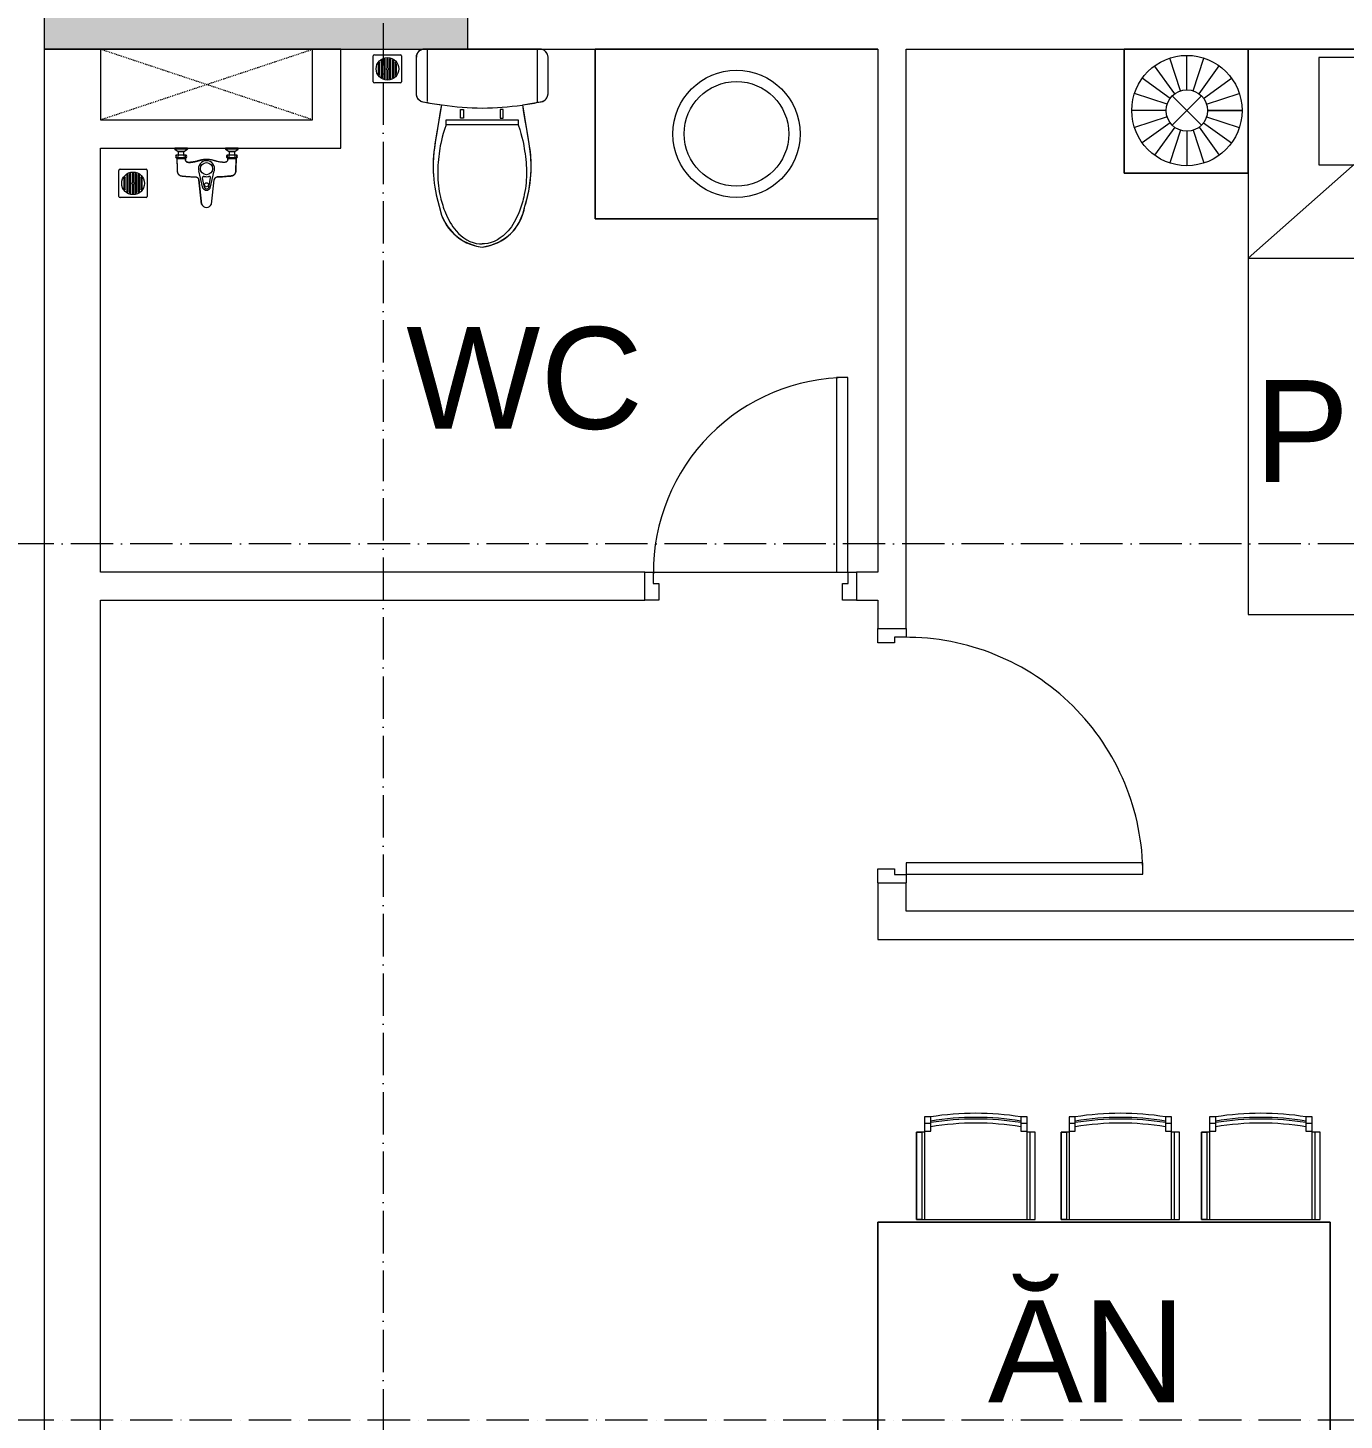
# Model space of a CAD drawing. Header units: millimetres. Extents: x -20144 to 122974, y -38328 to 48263.
# Drawn here: x 108014 to 112672, y 21850 to 26775 of the extents above; entities that cross this region are included whole.
import ezdxf

# ---------------------------------------------------------------- set-up
doc = ezdxf.new("R2010")
doc.units = ezdxf.units.MM
doc.linetypes.add('Dash', pattern=[6.35, 3.175, -3.175])
doc.linetypes.add('Grid Line', pattern=[4.2, 3, -0.6, 0, -0.6])
for name, color, linetype, lineweight in [('A-DETL-GENF', 31, 'Continuous', 5), ('A-DETL-GENF-HDLN', 161, 'Dash', 5), ('CHU', 181, 'Continuous', 5), ('CUA', 31, 'Continuous', 9), ('NET-CAT', 3, 'Continuous', 15), ('NET-THAY', 2, 'Continuous', 9), ('THIET BI', 44, 'Continuous', 5), ('THIET-BI', 44, 'Continuous', 5), ('TRUC', 225, 'Continuous', 5), ('X-COT T20$0$LC.HA', 8, 'Continuous', 9)]:
    doc.layers.add(name, color=color, linetype=linetype, lineweight=lineweight)
doc.styles.add('Arial_4', font='arial_0.ttf', dxfattribs={"height": 360})

# ---------------------------------------------------------------- blocks, each defined once
blk = doc.blocks.new('CUA PHONG NGU - Type 1-1365695-MẶT BẰNG TẦNG 23')
at = {"layer": 'CUA', "lineweight": 5}
for p, q in [((-348.5, 47.7), (-298.5, 47.7)), ((-298.5, 47.7), (-298.5, -11.3)), ((501.5, 47.7), (551.5, 47.7)), ((501.5, -11.3), (501.5, 47.7)), ((-318.5, -11.3), (-318.5, -52.3)), ((-298.5, -11.3), (-318.5, -11.3)), ((521.5, -11.3), (501.5, -11.3)), ((521.5, -52.3), (521.5, -11.3)), ((-318.5, -52.3), (-348.5, -52.3)), ((551.5, -52.3), (521.5, -52.3))]:
    blk.add_line(p, q, dxfattribs=at)
at = {"layer": 'CUA'}
for p, q in [((-277.5, -52.3), (-317.5, -52.3)), ((-317.5, -52.3), (-317.5, -890.3)), ((-277.5, -890.3), (-277.5, -52.3)), ((-317.5, -890.3), (-277.5, -890.3))]:
    blk.add_line(p, q, dxfattribs=at)
at = {"layer": 'CUA', "lineweight": 5}
blk.add_arc((-317.5, -52.3), 838, 270, 0.5, dxfattribs=at)
blk = doc.blocks.new('CUA WC - Type 1-1365100-MẶT BẰNG TẦNG 23')
at = {"layer": 'CUA', "lineweight": 5}
for p, q in [((-273.5, 47.7), (-223.5, 47.7)), ((-223.5, 47.7), (-223.5, -11.3)), ((426.5, 47.7), (476.5, 47.7)), ((426.5, -11.3), (426.5, 47.7)), ((-243.5, -11.3), (-243.5, -52.3)), ((-223.5, -11.3), (-243.5, -11.3)), ((446.5, -11.3), (426.5, -11.3)), ((446.5, -52.3), (446.5, -11.3)), ((-243.5, -52.3), (-273.5, -52.3)), ((476.5, -52.3), (446.5, -52.3))]:
    blk.add_line(p, q, dxfattribs=at)
at = {"layer": 'CUA'}
for p, q in [((-202.5, -52.3), (-242.5, -52.3)), ((-242.5, -52.3), (-242.5, -740.3)), ((-202.5, -740.3), (-202.5, -52.3)), ((-242.5, -740.3), (-202.5, -740.3))]:
    blk.add_line(p, q, dxfattribs=at)
at = {"layer": 'CUA', "lineweight": 5}
blk.add_arc((-242.5, -52.3), 688, 270, 0.5, dxfattribs=at)
blk = doc.blocks.new('X-XI2 - X-XI-1404904-MẶT BẰNG TẦNG 23')
at = {"layer": 'THIET-BI'}
for p, q in [((204.3, 0), (-204.3, 0)), ((204.3, 0), (-204.3, 0)), ((204.3, 0), (0, 0)), ((194.6, 0), (194.6, -186.1)), ((215, -2.1), (204.3, 0)), ((-230.6, -16.8), (-233.2, -33.2)), ((-233.2, -29), (-233.2, -157.9)), ((-233.2, -29), (-233.2, -157.9)), ((-233.2, -33.2), (-233.2, -45)), ((-233.2, -45), (-233.2, -157.9)), ((-227.9, -12.2), (-230.6, -16.8)), ((-222, -6.1), (-227.9, -12.2)), ((-212.4, -1.2), (-222, -6.1)), ((-204.3, 0), (-212.4, -1.2)), ((0, 0), (-204.3, 0)), ((-194.6, 0), (-194.6, -185.7)), ((219.3, -4.2), (215, -2.1)), ((224.8, -8.5), (219.3, -4.2)), ((227.7, -12), (224.8, -8.5)), ((231.6, -19.3), (227.7, -12)), ((233.2, -29), (231.6, -19.3)), ((233.2, -157.9), (233.2, -29)), ((233.2, -157.9), (233.2, -29)), ((233.2, -157.9), (233.2, -29)), ((-233.2, -157.9), (-232.9, -162.1)), ((-232.9, -162.1), (-231, -169.1)), ((-231, -169.1), (-228, -174.5)), ((-228, -174.5), (-224.2, -178.9)), ((-224.2, -178.9), (-216.9, -183.9)), ((-216.9, -183.9), (-209.4, -186.4)), ((-209.4, -186.4), (-202.4, -187.7)), ((-202.4, -187.7), (-192, -189.7)), ((-192, -189.7), (-184.2, -191.1)), ((-184.2, -191.1), (-168, -193.8)), ((-168, -193.8), (-149.9, -196.6)), ((-149.9, -196.6), (-143.8, -197.5)), ((143.8, -197.5), (212.9, -185.5)), ((212.9, -185.5), (220.8, -181.7)), ((220.8, -181.7), (226.5, -176.5)), ((226.5, -176.5), (231.9, -166.7)), ((231.9, -166.7), (233.2, -157.9)), ((-143.8, -197.5), (-166.7, -335.2)), ((-143.8, -197.5), (-166.7, -335.2)), ((-147.8, -221.1), (-155.3, -266.3)), ((-143.8, -197.5), (-147.8, -221.1)), ((-76.6, -213.5), (-66.1, -213.5)), ((-76.6, -245), (-76.6, -213.5)), ((-66.1, -245), (-76.6, -245)), ((-66.1, -213.5), (-66.1, -245)), ((64, -213.5), (64, -245)), ((74.4, -213.5), (64, -213.5)), ((64, -245), (74.4, -245)), ((74.4, -245), (74.4, -213.5)), ((166.7, -335.2), (143.8, -197.5)), ((166.7, -335.2), (143.8, -197.5)), ((146.9, -216.1), (143.8, -197.5)), ((151.8, -245.3), (146.9, -216.1)), ((157.2, -277.8), (151.8, -245.3)), ((-157.7, -280.9), (-161.5, -303.8)), ((-155.3, -266.3), (-157.7, -280.9)), ((-127.7, -249.9), (127.7, -249.9)), ((-127.7, -267.8), (-127.7, -249.9)), ((-8.6, -267.8), (-127.7, -267.8)), ((127.7, -267.8), (-8.6, -267.8)), ((127.7, -249.9), (127.7, -267.8)), ((161.7, -304.9), (157.2, -277.8)), ((-164.6, -322), (-168.9, -349)), ((-161.5, -303.8), (-164.6, -322)), ((166.7, -335.2), (161.7, -304.9)), ((171.6, -371), (166.7, -335.2)), ((-172.5, -383), (-173.5, -402.2)), ((-171, -365.1), (-172.5, -383)), ((-168.9, -349), (-171, -365.1)), ((173.2, -395.8), (171.6, -371)), ((-173.5, -402.2), (-173.1, -436.1)), ((-173.1, -436.1), (-172.5, -446.5)), ((172.5, -446.5), (173.5, -426.5)), ((173.5, -426.5), (173.2, -395.8)), ((-172.5, -446.5), (-169.6, -474.8)), ((-169.6, -474.8), (-166.5, -495.3)), ((165.2, -502.3), (172.5, -446.5)), ((-166.5, -495.3), (-161.1, -520.9)), ((-161.1, -520.9), (-151.4, -555.9)), ((155.1, -543.7), (161.7, -518.5)), ((161.7, -518.5), (165.2, -502.3)), ((-151.4, -555.9), (-143.5, -587)), ((-143.5, -587), (-131.8, -612.8)), ((131.6, -613.2), (145.5, -581)), ((145.5, -581), (151.4, -555.9)), ((151.4, -555.9), (155.1, -543.7)), ((-131.8, -612.8), (-121.7, -628.9)), ((-121.7, -628.9), (-100.2, -653.8)), ((100.2, -653.8), (114.1, -638.9)), ((114.1, -638.9), (131.6, -613.2)), ((-100.2, -653.8), (-87.5, -664.8)), ((-87.5, -664.8), (-69.9, -676.9)), ((-69.9, -676.9), (-49.6, -687.2)), ((-49.6, -687.2), (-19.9, -696.9)), ((34.6, -692.9), (60.8, -681.9)), ((60.8, -681.9), (86, -665.9)), ((86, -665.9), (100.2, -653.8)), ((-19.9, -696.9), (0, -700.2)), ((0, -700.2), (34.6, -692.9))]:
    blk.add_line(p, q, dxfattribs=at)
for centre, radius, start, end in [((204.3, -29), 29, 360, 90), ((204.3, -29), 29, 0, 90), ((-204.3, -29), 29, 90, 180), ((-204.3, -29), 29, 90, 180), ((-204.3, -157.9), 29, 180, 259.8599), ((-204.3, -157.9), 29, 180, 259.8599), ((18.1, 960), 1168.8, 258.7762, 262.0348), ((18.1, 960), 1168.8, 258.7762, 262.0348), ((-18.1, 960), 1168.8, 277.9652, 281.2238), ((-18.1, 960), 1168.8, 277.9652, 281.2238), ((204.3, -157.9), 29, 280.1401, 360), ((204.3, -157.9), 29, 280.1401, 0), ((18.1, 960), 1168.8, 262.1447, 269.1633), ((-16, 957.7), 1166.4, 270.8375, 277.7683), ((287.1, -414.4), 460.7, 170.0941, 197.8856), ((287.1, -414.4), 460.7, 170.0941, 197.8856), ((-287.1, -414.4), 460.7, 342.1144, 9.9059), ((-287.1, -414.4), 460.7, 342.1144, 9.9059), ((18.2, -529.6), 171.6, 188.8267, 263.9098), ((18.2, -529.6), 171.6, 188.8267, 263.9098), ((-18.2, -529.6), 171.6, 276.0902, 351.1733), ((-18.2, -529.6), 171.6, 276.0902, 351.1733)]:
    blk.add_arc(centre, radius, start, end, dxfattribs=at)
for points in [[(-127.7, -267.8), (-143.4, -315.6), (-152.2, -364.8), (-160.3, -442.2), (-151, -516.8), (-129.6, -585.3), (-93.5, -652), (-37.5, -689.3), (-2.9, -689.4), (0, -689.4)], [(127.7, -267.8), (143.4, -315.6), (152.2, -364.8), (160.3, -442.2), (151, -516.8), (129.6, -585.3), (93.5, -652), (37.5, -689.3), (2.9, -689.4), (0, -689.4)]]:
    blk.add_open_spline(points, degree=3, knots=[12.724379, 12.724379, 12.724379, 12.724379, 75.096459, 151.912755, 228.70098, 282.501534, 351.034079, 439.49288, 447.51098, 447.51098, 447.51098, 447.51098], dxfattribs=at)
blk = doc.blocks.new('X-SEN1 - X-SEN-1404906-MẶT BẰNG TẦNG 23')
at = {"layer": 'THIET-BI'}
for p, q in [((-67.5, 0), (-112.5, 0)), ((-112.5, 0), (-112.5, -3.8)), ((-112.5, 0), (-67.5, 0)), ((-112.5, -3.8), (-112.5, 0)), ((-67.5, -3.8), (-67.5, 0)), ((-67.5, 0), (-67.5, -3.8)), ((112.5, 0), (67.5, 0)), ((67.5, 0), (67.5, -3.8)), ((67.5, 0), (67.5, -3.8)), ((112.5, 0), (67.5, 0)), ((112.5, -3.8), (112.5, 0)), ((112.5, -3.8), (112.5, 0)), ((-112.5, -3.8), (-99.9, -12.6)), ((-67.5, -3.8), (-112.5, -3.8)), ((-112.5, -3.8), (-99.9, -12.6)), ((-99.9, -25.3), (-107.2, -25.3)), ((-72.8, -25.3), (-107.2, -25.3)), ((-107.2, -34.3), (-105.1, -34.3)), ((-107.2, -34.3), (-72.8, -34.3)), ((-105.1, -34.3), (-105.1, -37.2)), ((-105.1, -34.3), (-105.1, -37.2)), ((-74.9, -34.3), (-105.1, -34.3)), ((-105.1, -37.2), (-74.9, -37.2)), ((-99.9, -12.6), (-99.9, -25.3)), ((-99.9, -12.6), (-80.1, -12.6)), ((-80.1, -12.6), (-99.9, -12.6)), ((-99.9, -12.6), (-99.9, -25.3)), ((-80.1, -12.6), (-67.5, -3.8)), ((-80.1, -12.6), (-67.5, -3.8)), ((-80.1, -25.3), (-80.1, -12.6)), ((-80.1, -25.3), (-80.1, -12.6)), ((-72.8, -25.3), (-80.1, -25.3)), ((-74.9, -37.2), (-74.9, -34.3)), ((-74.9, -34.3), (-72.8, -34.3)), ((-74.9, -37.2), (-74.9, -34.3)), ((67.5, -3.8), (80.1, -12.6)), ((112.5, -3.8), (67.5, -3.8)), ((67.5, -3.8), (80.1, -12.6)), ((80.1, -25.3), (72.8, -25.3)), ((107.2, -25.3), (72.8, -25.3)), ((72.8, -34.3), (74.9, -34.3)), ((72.8, -34.3), (107.2, -34.3)), ((74.9, -34.3), (74.9, -37.2)), ((74.9, -34.3), (74.9, -37.2)), ((105.1, -34.3), (74.9, -34.3)), ((74.9, -37.2), (105.1, -37.2)), ((80.1, -12.6), (80.1, -25.3)), ((99.9, -12.6), (80.1, -12.6)), ((80.1, -12.6), (99.9, -12.6)), ((99.9, -12.6), (80.1, -12.6)), ((80.1, -12.6), (80.1, -25.3)), ((99.9, -12.6), (112.5, -3.8)), ((99.9, -12.6), (112.5, -3.8)), ((99.9, -25.3), (99.9, -12.6)), ((99.9, -25.3), (99.9, -12.6)), ((107.2, -25.3), (99.9, -25.3)), ((105.1, -37.2), (105.1, -34.3)), ((105.1, -34.3), (107.2, -34.3)), ((105.1, -37.2), (105.1, -34.3)), ((-12.9, -141.7), (-27.6, -80.8)), ((12.9, -141.7), (27.6, -80.8)), ((-27.3, -113.1), (-17.5, -199.2)), ((-17.5, -199.2), (-27.3, -113.1)), ((-7.7, -139.6), (-13.8, -105.5)), ((7.7, -139.6), (13.8, -105.5)), ((17.5, -199.2), (27.3, -113.1)), ((17.5, -199.2), (27.3, -113.1))]:
    blk.add_line(p, q, dxfattribs=at)
for centre, radius in [((0, -73.2), 21.5), ((0, -130.1), 7.2)]:
    blk.add_circle(centre, radius, dxfattribs=at)
for centre, radius, start, end in [((-102.9, -29.8), 6.9, 148.0246, 211.9754), ((-102.9, -29.8), 6.9, 148.0246, 211.9754), ((-107.2, -27.1), 1.8, 90, 148.0246), ((-107.2, -27.1), 1.8, 90, 148.0246), ((-107.2, -32.5), 1.8, 211.9754, 270), ((-107.2, -32.5), 1.8, 211.9754, 270), ((-112.5, -29.8), 6.9, 319.2845, 40.7155), ((-94.4, -29.8), 6.9, 139.2845, 220.7155), ((-85.4, -29.8), 6.9, 319.2845, 40.7155), ((-67.5, -29.8), 6.9, 139.2845, 220.7155), ((-72.8, -27.1), 1.8, 31.9754, 90), ((-72.8, -27.1), 1.8, 31.9754, 90), ((-72.8, -32.5), 1.8, 270, 328.0246), ((-72.8, -32.5), 1.8, 270, 328.0246), ((-77.1, -29.8), 6.9, 328.0246, 31.9754), ((-77.1, -29.8), 6.9, 328.0246, 31.9754), ((-0.4, -73.2), 28.3, 89.2517, 195.6693), ((0.4, -73.2), 28.3, 344.3307, 90.7483), ((77.1, -29.8), 6.9, 148.0246, 211.9754), ((77.1, -29.8), 6.9, 148.0246, 211.9754), ((72.8, -27.1), 1.8, 90, 148.0246), ((72.8, -27.1), 1.8, 90, 148.0246), ((72.8, -32.5), 1.8, 211.9754, 270), ((72.8, -32.5), 1.8, 211.9754, 270), ((67.5, -29.8), 6.9, 319.2845, 40.7155), ((85.6, -29.8), 6.9, 139.2845, 220.7155), ((94.6, -29.8), 6.9, 319.2845, 40.7155), ((112.5, -29.8), 6.9, 139.2845, 220.7155), ((107.2, -27.1), 1.8, 31.9754, 90), ((107.2, -27.1), 1.8, 31.9754, 90), ((107.2, -32.5), 1.8, 270, 328.0246), ((107.2, -32.5), 1.8, 270, 328.0246), ((102.9, -29.8), 6.9, 328.0246, 31.9754), ((102.9, -29.8), 6.9, 328.0246, 31.9754), ((-9.4, -104.7), 4.5, 74.0703, 190.1556), ((0, -134.7), 14.7, 208.4144, 331.5856), ((-0.4, -73.2), 28.3, 254.0703, 270.7483), ((0, -136.6), 8.24, 201.1294, 338.8706), ((0.4, -73.2), 28.3, 269.2517, 285.9297), ((9.4, -104.7), 4.5, 349.8444, 105.9297), ((0, -191), 19.3, 205.0481, 334.9519), ((0, -191), 19.3, 205.0481, 334.9519)]:
    blk.add_arc(centre, radius, start, end, dxfattribs=at)
for points, knots in [([(-105.1, -37.2), (-105.1, -39.1), (-104.9, -42.9), (-104.7, -48.5), (-104.5, -54.2), (-104.2, -61.7), (-103.9, -68.4), (-103.8, -73.6), (-103.7, -75.5), (-103.7, -76.7), (-103.6, -77.6), (-103.6, -78.6), (-103.6, -79.8), (-103.6, -81), (-103.5, -81.8), (-103.5, -82.3), (-103.5, -82.6), (-103.4, -83), (-103.4, -83.5), (-103.3, -84.3), (-103.2, -85.5), (-103.1, -86.6), (-102.8, -87.6), (-102.6, -88.2), (-102.3, -88.9), (-101.9, -89.7), (-101.3, -90.8), (-100.6, -91.7), (-100, -92.5), (-99, -93.6), (-97.8, -94.7), (-96.2, -95.8), (-95, -96.6), (-93.7, -97.2), (-92.4, -97.7), (-91.2, -98.1), (-90.3, -98.4), (-89.6, -98.5), (-88.9, -98.7), (-88, -98.8), (-86.8, -99), (-85.6, -99.1), (-84.7, -99.1), (-84, -99.2), (-83.3, -99.3), (-82.3, -99.4), (-81.2, -99.5), (-79.7, -99.6), (-77.9, -99.8), (-75.5, -100), (-72.8, -100.2), (-70, -100.5), (-66.3, -100.8), (-61.6, -101.2), (-56, -101.5), (-51.7, -101.8), (-48.8, -101.9), (-47.3, -101.9), (-46.1, -101.9), (-45.1, -102), (-44.4, -102), (-43.6, -102), (-42.6, -102), (-41.4, -102), (-40.1, -102), (-39.3, -102.1), (-38.8, -102.1), (-38.5, -102.2), (-38.1, -102.2), (-37.6, -102.3), (-36.8, -102.4), (-35.6, -102.6), (-34.3, -103), (-33.2, -103.5), (-32.5, -104), (-31.7, -104.6), (-30.5, -105.7), (-29, -107.6), (-27.9, -110.1), (-27.4, -112), (-27.3, -113.1)], [0, 0, 0, 0, 0.041667, 0.083333, 0.125, 0.166667, 0.25, 0.270833, 0.28125, 0.291667, 0.296875, 0.302083, 0.3125, 0.322917, 0.328125, 0.330729, 0.333333, 0.335938, 0.338542, 0.34375, 0.354167, 0.364583, 0.369792, 0.375, 0.380208, 0.385417, 0.395833, 0.40625, 0.411458, 0.416667, 0.4375, 0.447917, 0.458333, 0.46875, 0.479167, 0.489583, 0.494792, 0.5, 0.505208, 0.510417, 0.520833, 0.53125, 0.536458, 0.541667, 0.546875, 0.552083, 0.5625, 0.572917, 0.583333, 0.604167, 0.625, 0.645833, 0.666667, 0.708333, 0.75, 0.791667, 0.802083, 0.8125, 0.822917, 0.828125, 0.833333, 0.838542, 0.84375, 0.854167, 0.864583, 0.869792, 0.872396, 0.875, 0.877604, 0.880208, 0.885417, 0.895833, 0.90625, 0.916667, 0.921875, 0.927083, 0.9375, 0.958333, 0.979167, 1, 1, 1, 1]), ([(-105.1, -37.2), (-104.5, -52.3), (-103.9, -68.7), (-103.3, -87.5), (-99.6, -93.9), (-92.4, -98.5), (-72.6, -100.1), (-54, -102.2), (-33.9, -102), (-28.7, -107.4), (-27.8, -111), (-27.3, -113.1)], [0, 0, 0, 0, 45.441328, 49.333631, 56.110562, 66.562664, 73.682324, 114.966912, 125.570438, 129.900151, 136.284558, 136.284558, 136.284558, 136.284558]), ([(0, -41), (-2, -40.9), (-5.6, -40.9), (-10.3, -41.2), (-14.4, -41.6), (-18, -42.2), (-21.2, -42.9), (-24.2, -43.7), (-27.1, -44.6), (-30, -45.4), (-32.9, -46.3), (-35.8, -47.2), (-38.8, -47.9), (-41.8, -48.6), (-45.1, -49.2), (-48.4, -49.8), (-51.8, -50.2), (-54.8, -50.5), (-56.9, -50.7), (-58.1, -50.8), (-59, -50.9), (-59.9, -51), (-60.8, -51), (-61.7, -51), (-62.4, -51), (-63, -51), (-63.6, -51), (-64.4, -50.9), (-65.1, -50.8), (-65.7, -50.7), (-66.1, -50.6), (-66.5, -50.5), (-67.1, -50.4), (-68.1, -50.1), (-69.1, -49.6), (-70.1, -49), (-71.1, -48.3), (-72, -47.4), (-72.8, -46.6), (-73.3, -45.8), (-73.8, -45.1), (-74.1, -44.3), (-74.4, -43.5), (-74.6, -42.6), (-74.7, -41.9), (-74.8, -41.3), (-74.8, -40.9), (-74.9, -40.4), (-74.9, -39.8), (-74.9, -38.8), (-74.9, -37.9), (-74.9, -37.2)], [0, 0, 0, 0, 0.041667, 0.083333, 0.125, 0.166667, 0.208333, 0.25, 0.291667, 0.333333, 0.375, 0.416667, 0.458333, 0.5, 0.541667, 0.583333, 0.625, 0.666667, 0.6875, 0.697917, 0.708333, 0.71875, 0.729167, 0.739583, 0.75, 0.755208, 0.760417, 0.770833, 0.78125, 0.786458, 0.791667, 0.796875, 0.802083, 0.8125, 0.833333, 0.84375, 0.854167, 0.875, 0.885417, 0.895833, 0.90625, 0.916667, 0.927083, 0.9375, 0.947917, 0.953125, 0.958333, 0.963542, 0.96875, 0.979167, 1, 1, 1, 1]), ([(-74.9, -37.2), (-74.9, -39.9), (-75, -44.9), (-67.9, -51.6), (-55.3, -50.7), (-39.4, -48.7), (-24.4, -43.4), (-11.8, -40.7), (0, -41)], [0, 0, 0, 0, 8.475038, 15.961674, 29.255673, 47.963091, 70.422589, 93.837243, 93.837243, 93.837243, 93.837243]), ([(74.9, -37.2), (74.9, -37.9), (74.9, -38.8), (74.9, -39.8), (74.9, -40.4), (74.8, -40.9), (74.8, -41.3), (74.7, -41.9), (74.6, -42.6), (74.4, -43.3), (74.3, -43.9), (74.1, -44.4), (73.8, -45.1), (73.3, -45.8), (72.8, -46.6), (72, -47.4), (71.1, -48.3), (70.1, -49), (69.1, -49.6), (68.1, -50.1), (67.1, -50.4), (66.5, -50.5), (66.1, -50.6), (65.7, -50.7), (65.1, -50.8), (64.4, -50.9), (63.5, -51), (62.7, -51), (62.1, -51), (61.5, -51), (60.8, -51), (59.9, -51), (59, -50.9), (58.1, -50.8), (56.9, -50.7), (54.8, -50.5), (51.8, -50.2), (47.2, -49.6), (41.8, -48.7), (36.8, -47.4), (32.9, -46.3), (30, -45.4), (27.1, -44.6), (24.2, -43.7), (21.2, -42.9), (18, -42.2), (14.4, -41.6), (10.3, -41.2), (5.6, -40.9), (2, -40.9), (0, -41)], [0, 0, 0, 0, 0.020833, 0.03125, 0.036458, 0.041667, 0.046875, 0.052083, 0.0625, 0.072917, 0.078125, 0.083333, 0.09375, 0.104167, 0.114583, 0.125, 0.145833, 0.15625, 0.166667, 0.1875, 0.197917, 0.203125, 0.208333, 0.213542, 0.21875, 0.229167, 0.239583, 0.25, 0.255208, 0.260417, 0.270833, 0.28125, 0.291667, 0.302083, 0.3125, 0.333333, 0.375, 0.416667, 0.5, 0.583333, 0.625, 0.666667, 0.708333, 0.75, 0.791667, 0.833333, 0.875, 0.916667, 0.958333, 1, 1, 1, 1]), ([(74.9, -37.2), (74.9, -39.9), (75, -44.9), (67.9, -51.6), (55.3, -50.7), (39.4, -48.7), (24.4, -43.4), (11.8, -40.7), (0, -41)], [0, 0, 0, 0, 8.475038, 15.961674, 29.255673, 47.963091, 70.422589, 93.837243, 93.837243, 93.837243, 93.837243]), ([(27.3, -113.1), (27.4, -112), (27.9, -110.1), (29, -107.6), (30.5, -105.7), (31.7, -104.6), (32.5, -104), (33.2, -103.5), (34.3, -103), (35.6, -102.6), (36.8, -102.4), (37.6, -102.3), (38.1, -102.2), (38.5, -102.2), (38.8, -102.1), (39.3, -102.1), (40.1, -102), (41.4, -102), (42.6, -102), (43.6, -102), (44.4, -102), (45.1, -102), (46.1, -101.9), (47.3, -101.9), (48.8, -101.9), (51.7, -101.8), (57.9, -101.4), (65.3, -100.9), (72.8, -100.2), (76.9, -99.8), (79.7, -99.6), (81.2, -99.5), (82.3, -99.4), (83.3, -99.3), (84, -99.2), (84.7, -99.1), (85.6, -99.1), (86.8, -99), (88, -98.8), (88.9, -98.7), (89.6, -98.5), (90.3, -98.4), (91.2, -98.1), (92.4, -97.7), (93.7, -97.2), (95, -96.6), (96.2, -95.8), (97.8, -94.7), (99.2, -93.4), (100.4, -91.9), (101.3, -90.8), (101.9, -89.7), (102.3, -88.9), (102.6, -88.2), (102.8, -87.6), (103.1, -86.6), (103.2, -85.5), (103.3, -84.3), (103.4, -83.5), (103.4, -83), (103.5, -82.6), (103.5, -82.3), (103.5, -81.8), (103.6, -81), (103.6, -79.8), (103.6, -78.6), (103.6, -77.6), (103.7, -76.7), (103.7, -75.5), (103.8, -73.6), (103.9, -70.3), (104.1, -65.5), (104.5, -54.2), (104.8, -44.8), (105.1, -37.2)], [0, 0, 0, 0, 0.020833, 0.041667, 0.0625, 0.072917, 0.078125, 0.083333, 0.09375, 0.104167, 0.114583, 0.119792, 0.122396, 0.125, 0.127604, 0.130208, 0.135417, 0.145833, 0.15625, 0.161458, 0.166667, 0.171875, 0.177083, 0.1875, 0.197917, 0.208333, 0.25, 0.333333, 0.375, 0.416667, 0.427083, 0.4375, 0.447917, 0.453125, 0.458333, 0.463542, 0.46875, 0.479167, 0.489583, 0.494792, 0.5, 0.505208, 0.510417, 0.520833, 0.53125, 0.541667, 0.552083, 0.5625, 0.583333, 0.59375, 0.604167, 0.614583, 0.619792, 0.625, 0.630208, 0.635417, 0.645833, 0.65625, 0.661458, 0.664062, 0.666667, 0.669271, 0.671875, 0.677083, 0.6875, 0.697917, 0.703125, 0.708333, 0.71875, 0.729167, 0.75, 0.791667, 0.833333, 1, 1, 1, 1]), ([(105.1, -37.2), (104.5, -52.3), (103.9, -68.7), (103.3, -87.5), (99.6, -93.9), (92.4, -98.5), (72.6, -100.1), (54, -102.2), (33.9, -102), (28.7, -107.4), (27.8, -111), (27.3, -113.1)], [0, 0, 0, 0, 45.441328, 49.333631, 56.110562, 66.562664, 73.682324, 114.966912, 125.570438, 129.900151, 136.284558, 136.284558, 136.284558, 136.284558])]:
    blk.add_open_spline(points, degree=3, knots=knots, dxfattribs=at)
blk = doc.blocks.new('X-GIUONG1 - X-GIUONG-1305651-MẶT BẰNG TẦNG 23')
at = {"layer": 'THIET BI'}
for p, q in [((-800, 0), (-1239, 0)), ((-1239, 0), (-1239, -439)), ((-1239, 0), (-800, 0)), ((-1239, -439), (-1239, 0)), ((-1039.2, -147.8), (-1076.9, -31.8)), ((-1016.6, -144.2), (-1016.6, -22.2)), ((-993.9, -147.8), (-956.3, -31.8)), ((-800, -439), (-800, 0)), ((800, 0), (-800, 0)), ((-800, 0), (-800, -2000)), ((800, 0), (-800, 0)), ((-800, 0), (-800, -439)), ((-800, 0), (-800, -2000)), ((-550, -30), (-550, -410)), ((-30, -30), (-550, -30)), ((-30, -360), (-30, -30)), ((30, -30), (30, -360)), ((550, -30), (30, -30)), ((550, -360), (550, -30)), ((1239, 0), (800, 0)), ((800, 0), (800, -439)), ((800, -2000), (800, 0)), ((1239, 0), (800, 0)), ((800, 0), (800, -439)), ((800, -2000), (800, 0)), ((993.9, -147.8), (956.3, -31.8)), ((1016.6, -144.2), (1016.6, -22.2)), ((1039.2, -147.8), (1076.9, -31.8)), ((1239, -439), (1239, 0)), ((1239, -439), (1239, 0)), ((-1059.6, -158.2), (-1131.2, -59.5)), ((-973.5, -158.2), (-901.9, -59.5)), ((973.5, -158.2), (901.9, -59.5)), ((1059.6, -158.2), (1131.2, -59.5)), ((-1075.8, -174.4), (-1174.4, -102.7)), ((-957.4, -174.4), (-858.7, -102.7)), ((957.4, -174.4), (858.7, -102.7)), ((1075.8, -174.4), (1174.4, -102.7)), ((-1086.1, -194.8), (-1202.1, -157.1)), ((-1068.3, -269.1), (-964.8, -165.6)), ((-1068.3, -165.6), (-964.8, -269.1)), ((-947, -194.8), (-831, -157.1)), ((947, -194.8), (831, -157.1)), ((1068.3, -269.1), (964.8, -165.6)), ((1068.3, -165.6), (964.8, -269.1)), ((1086.1, -194.8), (1202.1, -157.1)), ((-1089.7, -217.4), (-1211.7, -217.4)), ((-1086.1, -240), (-1202.1, -277.7)), ((-947, -240), (-831, -277.7)), ((-943.4, -217.4), (-821.4, -217.4)), ((-821.4, -217.4), (-943.4, -217.4)), ((943.4, -217.4), (821.4, -217.4)), ((821.4, -217.4), (943.4, -217.4)), ((947, -240), (831, -277.7)), ((1086.1, -240), (1202.1, -277.7)), ((1089.7, -217.4), (1211.7, -217.4)), ((-1075.8, -260.4), (-1174.4, -332.1)), ((-1059.6, -276.6), (-1131.2, -375.2)), ((-1039.2, -287), (-1076.9, -402.9)), ((-1016.6, -290.5), (-1016.6, -412.5)), ((-993.9, -287), (-956.3, -402.9)), ((-973.5, -276.6), (-901.9, -375.2)), ((-957.4, -260.4), (-858.7, -332.1)), ((957.4, -260.4), (858.7, -332.1)), ((973.5, -276.6), (901.9, -375.2)), ((993.9, -287), (956.3, -402.9)), ((1016.6, -290.5), (1016.6, -412.5)), ((1039.2, -287), (1076.9, -402.9)), ((1059.6, -276.6), (1131.2, -375.2)), ((1075.8, -260.4), (1174.4, -332.1)), ((-370, -360), (-800, -740)), ((-370, -740), (-370, -360)), ((800, -360), (-370, -360)), ((-1239, -439), (-800, -439)), ((-800, -439), (-1239, -439)), ((-550, -410), (-420, -410)), ((-370, -420), (800, -420)), ((800, -439), (1239, -439)), ((800, -439), (1239, -439)), ((-800, -740), (-370, -740)), ((-800, -2000), (800, -2000)), ((-800, -2000), (800, -2000))]:
    blk.add_line(p, q, dxfattribs=at)
for centre, radius in [((-1016.6, -217.4), 195.1), ((1016.6, -217.4), 195.1), ((-1016.6, -217.4), 73.2), ((1016.6, -217.4), 73.2)]:
    blk.add_circle(centre, radius, dxfattribs=at)
blk = doc.blocks.new('X-LA - X-LA-1424980-MẶT BẰNG TẦNG 23')
at = {"layer": 'THIET-BI'}
for p, q in [((500, 0), (-500, 0)), ((-500, 0), (-500, -600)), ((-500, -600), (-500, 0)), ((-500, 0), (500, 0)), ((-500, -600), (500, -600)), ((500, -600), (-500, -600))]:
    blk.add_line(p, q, dxfattribs=at)
for radius in [225, 185]:
    blk.add_circle((0, -300), radius, dxfattribs=at)
blk = doc.blocks.new('X-PHEU - X-PHEU-1231512-MẶT BẰNG TẦNG 23')
at = {"layer": 'THIET-BI'}
for p, q in [((25, 29), (25, 121)), ((29, 125), (121, 125)), ((52.5, 103.1), (52.5, 46.9)), ((57.5, 43.5), (57.5, 106.5)), ((62.5, 108.8), (62.5, 41.2)), ((67.5, 39.8), (67.5, 110.2)), ((72.5, 110.9), (72.5, 78.1)), ((77.5, 78.1), (77.5, 110.9)), ((82.5, 110.2), (82.5, 39.8)), ((87.5, 41.2), (87.5, 108.8)), ((92.5, 106.5), (92.5, 43.5)), ((97.5, 46.9), (97.5, 103.1)), ((125, 121), (125, 29)), ((42.5, 90.5), (42.5, 59.5)), ((47.5, 51.8), (47.5, 98.2)), ((72.5, 71.9), (72.5, 39.1)), ((77.5, 39.1), (77.5, 71.9)), ((102.5, 98.2), (102.5, 51.8)), ((107.5, 59.5), (107.5, 90.5)), ((121, 25), (29, 25))]:
    blk.add_line(p, q, dxfattribs=at)
blk.add_circle((75, 75), 40, dxfattribs=at)
for centre, radius, start, end in [((29, 121), 4, 90, 180), ((75, 75), 36, 119.0853, 128.6822), ((75, 75), 36, 102.0247, 110.3175), ((75, 75), 36, 90, 93.9821), ((75, 75), 36, 86.0179, 90), ((75, 75), 36, 69.6825, 77.9753), ((75, 75), 36, 51.3178, 60.9147), ((121, 121), 4, 0, 90), ((75, 75), 36, 139.8082, 154.5256), ((75, 75), 36, 205.4744, 220.1918), ((75, 75), 4, 128.6822, 231.3178), ((75, 75), 4, 308.6822, 51.3178), ((75, 75), 36, 25.4744, 40.1918), ((75, 75), 36, 319.8082, 334.5256), ((29, 29), 4, 180, 270), ((75, 75), 36, 231.3178, 240.9147), ((75, 75), 36, 249.6825, 257.9753), ((75, 75), 36, 266.0179, 270), ((75, 75), 36, 270, 273.9821), ((75, 75), 36, 282.0247, 290.3175), ((75, 75), 36, 299.0853, 308.6822), ((121, 29), 4, 270, 360)]:
    blk.add_arc(centre, radius, start, end, dxfattribs=at)
blk = doc.blocks.new('X-BAN AN 4 GHE - X-BAN AN 4 GHE 2-1366074-MẶT BẰNG TẦNG 23')
at = {"layer": 'THIET BI'}
for p, q in [((187, 372.7), (165.2, 372.7)), ((165.2, 372.7), (165.2, 318.5)), ((165.2, 372.7), (165.2, 10)), ((187, 372.7), (165.2, 372.7)), ((165.2, 350.9), (187, 350.9)), ((187, 337.9), (187, 372.7)), ((527.9, 372.7), (506.1, 372.7)), ((506.1, 372.7), (506.1, 337.9)), ((527.9, 372.7), (506.1, 372.7)), ((506.1, 350.9), (527.9, 350.9)), ((527.9, 318.5), (527.9, 372.7)), ((527.9, 10), (527.9, 372.7)), ((698.6, 372.7), (676.8, 372.7)), ((676.8, 372.7), (676.8, 318.5)), ((676.8, 372.7), (676.8, 10)), ((698.6, 372.7), (676.8, 372.7)), ((676.8, 350.9), (698.6, 350.9)), ((698.6, 337.9), (698.6, 372.7)), ((1039.5, 372.7), (1017.7, 372.7)), ((1017.7, 372.7), (1017.7, 337.9)), ((1039.5, 372.7), (1017.7, 372.7)), ((1017.7, 350.9), (1039.5, 350.9)), ((1039.5, 318.5), (1039.5, 372.7)), ((1039.5, 10), (1039.5, 372.7)), ((1195.4, 372.7), (1173.7, 372.7)), ((1173.7, 372.7), (1173.7, 318.5)), ((1173.7, 372.7), (1173.7, 10)), ((1195.4, 372.7), (1173.7, 372.7)), ((1173.7, 350.9), (1195.4, 350.9)), ((1195.4, 337.9), (1195.4, 372.7)), ((1536.3, 372.7), (1514.6, 372.7)), ((1514.6, 372.7), (1514.6, 337.9)), ((1536.3, 372.7), (1514.6, 372.7)), ((1514.6, 350.9), (1536.3, 350.9)), ((1536.3, 318.5), (1536.3, 372.7)), ((1536.3, 10), (1536.3, 372.7)), ((165.2, 318.5), (136.9, 318.5)), ((136.9, 318.5), (136.9, 10)), ((136.9, 318.5), (155.8, 318.5)), ((136.9, 10), (136.9, 318.5)), ((155.8, 318.5), (155.8, 10)), ((165.2, 321.9), (187, 321.9)), ((187, 321.9), (187, 337.9)), ((506.1, 337.9), (506.1, 321.9)), ((506.1, 321.9), (527.9, 321.9)), ((556.2, 318.5), (527.9, 318.5)), ((537.3, 318.5), (537.3, 10)), ((556.2, 318.5), (537.3, 318.5)), ((556.2, 10), (556.2, 318.5)), ((556.2, 10), (556.2, 318.5)), ((648.5, 318.5), (648.5, 10)), ((676.8, 318.5), (648.5, 318.5)), ((648.5, 318.5), (667.4, 318.5)), ((648.5, 10), (648.5, 318.5)), ((667.4, 318.5), (667.4, 10)), ((676.8, 321.9), (698.6, 321.9)), ((698.6, 321.9), (698.6, 337.9)), ((1017.7, 337.9), (1017.7, 321.9)), ((1017.7, 321.9), (1039.5, 321.9)), ((1067.8, 318.5), (1039.5, 318.5)), ((1048.9, 318.5), (1048.9, 10)), ((1067.8, 318.5), (1048.9, 318.5)), ((1067.8, 10), (1067.8, 318.5)), ((1067.8, 10), (1067.8, 318.5)), ((1145.3, 318.5), (1145.3, 10)), ((1173.7, 318.5), (1145.3, 318.5)), ((1145.3, 318.5), (1164.2, 318.5)), ((1145.3, 10), (1145.3, 318.5)), ((1164.2, 318.5), (1164.2, 10)), ((1173.7, 321.9), (1195.4, 321.9)), ((1195.4, 321.9), (1195.4, 337.9)), ((1514.6, 337.9), (1514.6, 321.9)), ((1514.6, 321.9), (1536.3, 321.9)), ((1564.7, 318.5), (1536.3, 318.5)), ((1545.8, 318.5), (1545.8, 10)), ((1564.7, 318.5), (1545.8, 318.5)), ((1564.7, 10), (1564.7, 318.5)), ((1564.7, 10), (1564.7, 318.5)), ((1600, 0), (0, 0)), ((0, 0), (0, -850)), ((0, -850), (0, 0)), ((0, 0), (1600, 0)), ((136.9, 10), (556.2, 10)), ((155.8, 10), (136.9, 10)), ((165.2, 10), (527.9, 10)), ((537.3, 10), (556.2, 10)), ((648.5, 10), (1067.8, 10)), ((667.4, 10), (648.5, 10)), ((676.8, 10), (1039.5, 10)), ((1048.9, 10), (1067.8, 10)), ((1145.3, 10), (1564.7, 10)), ((1164.2, 10), (1145.3, 10)), ((1173.7, 10), (1536.3, 10)), ((1545.8, 10), (1564.7, 10)), ((1600, -850), (1600, 0)), ((1600, 0), (1600, -850)), ((0, -850), (1600, -850)), ((1600, -850), (0, -850)), ((556.2, -860), (136.9, -860)), ((136.9, -860), (136.9, -1168.5)), ((155.8, -860), (136.9, -860)), ((136.9, -860), (136.9, -1168.5)), ((155.8, -1168.5), (155.8, -860)), ((165.2, -860), (527.9, -860)), ((165.2, -1222.7), (165.2, -860)), ((527.9, -860), (527.9, -1222.7)), ((537.3, -860), (556.2, -860)), ((537.3, -1168.5), (537.3, -860)), ((556.2, -1168.5), (556.2, -860)), ((556.2, -860), (556.2, -1168.5)), ((1067.8, -860), (648.5, -860)), ((648.5, -860), (648.5, -1168.5)), ((667.4, -860), (648.5, -860)), ((648.5, -860), (648.5, -1168.5)), ((667.4, -1168.5), (667.4, -860)), ((676.8, -860), (1039.5, -860)), ((676.8, -1222.7), (676.8, -860)), ((1039.5, -860), (1039.5, -1222.7)), ((1048.9, -860), (1067.8, -860)), ((1048.9, -1168.5), (1048.9, -860)), ((1067.8, -1168.5), (1067.8, -860)), ((1067.8, -860), (1067.8, -1168.5)), ((1564.7, -860), (1145.3, -860)), ((1145.3, -860), (1145.3, -1168.5)), ((1164.2, -860), (1145.3, -860)), ((1145.3, -860), (1145.3, -1168.5)), ((1164.2, -1168.5), (1164.2, -860)), ((1173.7, -860), (1536.3, -860)), ((1173.7, -1222.7), (1173.7, -860)), ((1536.3, -860), (1536.3, -1222.7)), ((1545.8, -860), (1564.7, -860)), ((1545.8, -1168.5), (1545.8, -860)), ((1564.7, -1168.5), (1564.7, -860)), ((1564.7, -860), (1564.7, -1168.5)), ((136.9, -1168.5), (165.2, -1168.5)), ((136.9, -1168.5), (155.8, -1168.5)), ((165.2, -1168.5), (165.2, -1222.7)), ((165.2, -1171.9), (187, -1171.9)), ((187, -1171.9), (187, -1187.9)), ((506.1, -1171.9), (527.9, -1171.9)), ((506.1, -1187.9), (506.1, -1171.9)), ((527.9, -1222.7), (527.9, -1168.5)), ((527.9, -1168.5), (556.2, -1168.5)), ((556.2, -1168.5), (537.3, -1168.5)), ((648.5, -1168.5), (676.8, -1168.5)), ((648.5, -1168.5), (667.4, -1168.5)), ((676.8, -1168.5), (676.8, -1222.7)), ((676.8, -1171.9), (698.6, -1171.9)), ((698.6, -1171.9), (698.6, -1187.9)), ((1017.7, -1171.9), (1039.5, -1171.9)), ((1017.7, -1187.9), (1017.7, -1171.9)), ((1039.5, -1222.7), (1039.5, -1168.5)), ((1039.5, -1168.5), (1067.8, -1168.5)), ((1067.8, -1168.5), (1048.9, -1168.5)), ((1145.3, -1168.5), (1173.7, -1168.5)), ((1145.3, -1168.5), (1164.2, -1168.5)), ((1173.7, -1168.5), (1173.7, -1222.7)), ((1173.7, -1171.9), (1195.4, -1171.9)), ((1195.4, -1171.9), (1195.4, -1187.9)), ((1514.6, -1171.9), (1536.3, -1171.9)), ((1514.6, -1187.9), (1514.6, -1171.9)), ((1536.3, -1222.7), (1536.3, -1168.5)), ((1536.3, -1168.5), (1564.7, -1168.5)), ((1564.7, -1168.5), (1545.8, -1168.5)), ((165.2, -1200.9), (187, -1200.9)), ((165.2, -1222.7), (187, -1222.7)), ((187, -1222.7), (165.2, -1222.7)), ((187, -1187.9), (187, -1222.7)), ((506.1, -1222.7), (506.1, -1187.9)), ((506.1, -1200.9), (527.9, -1200.9)), ((506.1, -1222.7), (527.9, -1222.7)), ((527.9, -1222.7), (506.1, -1222.7)), ((676.8, -1200.9), (698.6, -1200.9)), ((676.8, -1222.7), (698.6, -1222.7)), ((698.6, -1222.7), (676.8, -1222.7)), ((698.6, -1187.9), (698.6, -1222.7)), ((1017.7, -1222.7), (1017.7, -1187.9)), ((1017.7, -1200.9), (1039.5, -1200.9)), ((1017.7, -1222.7), (1039.5, -1222.7)), ((1039.5, -1222.7), (1017.7, -1222.7)), ((1173.7, -1200.9), (1195.4, -1200.9)), ((1173.7, -1222.7), (1195.4, -1222.7)), ((1195.4, -1222.7), (1173.7, -1222.7)), ((1195.4, -1187.9), (1195.4, -1222.7)), ((1514.6, -1222.7), (1514.6, -1187.9)), ((1514.6, -1200.9), (1536.3, -1200.9)), ((1514.6, -1222.7), (1536.3, -1222.7)), ((1536.3, -1222.7), (1514.6, -1222.7))]:
    blk.add_line(p, q, dxfattribs=at)
for centre, radius, start, end in [((346.5, -628.1), 1013.4, 80.9407, 99.0593), ((346.5, -628.1), 1013.4, 80.9407, 99.0593), ((346.5, -628.1), 998.9, 80.808, 99.192), ((346.5, -648.2), 1013.4, 80.9407, 99.0593), ((346.5, -648.2), 998.9, 80.808, 99.192), ((858.1, -628.1), 1013.4, 80.9407, 99.0593), ((858.1, -628.1), 1013.4, 80.9407, 99.0593), ((858.1, -628.1), 998.9, 80.808, 99.192), ((858.1, -648.2), 1013.4, 80.9407, 99.0593), ((858.1, -648.2), 998.9, 80.808, 99.192), ((1355, -628.1), 1013.4, 80.9407, 99.0593), ((1355, -628.1), 1013.4, 80.9407, 99.0593), ((1355, -628.1), 998.9, 80.808, 99.192), ((1355, -648.2), 1013.4, 80.9407, 99.0593), ((1355, -648.2), 998.9, 80.808, 99.192), ((346.5, -201.8), 998.9, 260.808, 279.192), ((346.5, -201.8), 1013.4, 260.9407, 279.0593), ((346.5, -221.9), 998.9, 260.808, 279.192), ((346.5, -221.9), 1013.4, 260.9407, 279.0593), ((346.5, -221.9), 1013.4, 260.9407, 279.0593), ((858.1, -201.8), 998.9, 260.808, 279.192), ((858.1, -201.8), 1013.4, 260.9407, 279.0593), ((858.1, -221.9), 998.9, 260.808, 279.192), ((858.1, -221.9), 1013.4, 260.9407, 279.0593), ((858.1, -221.9), 1013.4, 260.9407, 279.0593), ((1355, -201.8), 998.9, 260.808, 279.192), ((1355, -201.8), 1013.4, 260.9407, 279.0593), ((1355, -221.9), 998.9, 260.808, 279.192), ((1355, -221.9), 1013.4, 260.9407, 279.0593), ((1355, -221.9), 1013.4, 260.9407, 279.0593)]:
    blk.add_arc(centre, radius, start, end, dxfattribs=at)
blk = doc.blocks.new('Family1 - Family1 2-1425487-MẶT BẰNG TẦNG 23')
at = {"layer": 'A-DETL-GENF'}
for p, q in [((750, 250), (0, 250)), ((0, 250), (0, 0)), ((750, 0), (750, 250)), ((0, 0), (750, 0))]:
    blk.add_line(p, q, dxfattribs=at)
at = {"layer": 'A-DETL-GENF-HDLN'}
for p, q in [((0, 250), (750, 0.8)), ((0, 0), (750, 249.2))]:
    blk.add_line(p, q, dxfattribs=at)
blk = doc.blocks.new('X-COT T20')
at = {"layer": 'X-COT T20$0$LC.HA'}
h = blk.add_hatch(color=256, dxfattribs=at)
h.dxf.hatch_style = 1
h.paths.add_polyline_path([(39700, -15400), (39700, -15700), (41200, -15700), (41200, -15400)])
at = {"ltscale": 1000}
blk.add_lwpolyline([(39700, -15400), (39700, -15700), (41200, -15700), (41200, -15400)], close=True, dxfattribs=at)
blk = doc.blocks.new('A$C69B33B05')
at = {"ltscale": 2000}
blk.add_blockref('X-COT T20', (0, 0), dxfattribs=at)

msp = doc.modelspace()

# ---------------------------------------------------------------- linework, layer by layer
at = {"layer": 'NET-CAT'}
for p, q in [((108271.5, 26699.9), (108071.5, 26699.9)), ((108071.5, 26699.9), (108071.5, 21782.9)), ((109121.5, 26699.9), (109021.5, 26699.9)), ((109121.5, 26349.9), (109121.5, 26699.9)), ((109571.5, 26699.9), (111021.5, 26699.9)), ((111021.5, 26699.9), (111021.5, 24849.9)), ((111121.5, 26699.9), (114771.5, 26699.9)), ((111121.5, 24650), (111121.5, 26699.9)), ((108271.5, 24849.9), (108271.5, 26349.9)), ((108271.5, 26349.9), (108534, 26349.9)), ((108579, 26349.9), (108714, 26349.9)), ((108759, 26349.9), (109121.5, 26349.9)), ((110196.7, 24849.9), (108271.5, 24849.9)), ((110196.7, 24749.9), (110196.7, 24849.9)), ((111021.5, 24849.9), (110946.7, 24849.9)), ((110946.7, 24849.9), (110946.7, 24749.9)), ((108271.5, 21782.9), (108271.5, 24749.9)), ((108271.5, 24749.9), (110196.7, 24749.9)), ((110946.7, 24749.9), (111021.5, 24749.9)), ((111021.5, 24749.9), (111021.5, 24650)), ((111021.5, 24650), (111121.5, 24650)), ((111021.5, 23750), (111021.5, 23549.9)), ((111121.5, 23750), (111021.5, 23750)), ((111121.5, 23649.9), (111121.5, 23750)), ((114371.5, 23649.9), (111121.5, 23649.9)), ((111021.5, 23549.9), (114371.5, 23549.9))]:
    msp.add_line(p, q, dxfattribs=at)
at = {"layer": 'NET-THAY'}
msp.add_line((110226.7, 24849.9), (110875.7, 24849.9), dxfattribs=at)
at = {"layer": 'TRUC', "linetype": 'Grid Line', "ltscale": 50}
for p, q in [((109271.5, 43599.9), (109271.5, -4500.1)), ((119871.5, 24949.9), (62463.9, 24949.9)), ((119871.5, 21849.9), (64778.6, 21849.9))]:
    msp.add_line(p, q, dxfattribs=at)

# ---------------------------------------------------------------- block references
at = {"layer": 'A-DETL-GENF'}
msp.add_blockref('Family1 - Family1 2-1425487-MẶT BẰNG TẦNG 23', (108271.5, 26449.9), dxfattribs=at)
at = {"layer": 'CUA'}
for name, p, rotation in [('CUA WC - Type 1-1365100-MẶT BẰNG TẦNG 23', (110673.1, 24797.7), 180), ('CUA PHONG NGU - Type 1-1365695-MẶT BẰNG TẦNG 23', (111069.2, 24098.6), 89.99999999999993)]:
    msp.add_blockref(name, p, dxfattribs=dict(at, rotation=rotation))
at = {"layer": 'NET-CAT'}
msp.add_blockref('A$C69B33B05', (68371.5, 42399.9), dxfattribs=at)
at = {"layer": 'THIET BI'}
for name, p in [('X-GIUONG1 - X-GIUONG-1305651-MẶT BẰNG TẦNG 23', (113131.7, 26699.9)), ('X-BAN AN 4 GHE - X-BAN AN 4 GHE 2-1366074-MẶT BẰNG TẦNG 23', (111021.7, 22550))]:
    msp.add_blockref(name, p, dxfattribs=at)
at = {"layer": 'THIET-BI'}
for name, p in [('X-XI2 - X-XI-1404904-MẶT BẰNG TẦNG 23', (109621.5, 26699.9)), ('X-LA - X-LA-1424980-MẶT BẰNG TẦNG 23', (110521.5, 26699.9)), ('X-PHEU - X-PHEU-1231512-MẶT BẰNG TẦNG 23', (109211.5, 26554.9)), ('X-SEN1 - X-SEN-1404906-MẶT BẰNG TẦNG 23', (108646.5, 26349.9)), ('X-PHEU - X-PHEU-1231512-MẶT BẰNG TẦNG 23', (108311.5, 26149.9))]:
    msp.add_blockref(name, p, dxfattribs=at)

# ---------------------------------------------------------------- texts
at = {"layer": 'CHU', "color": 7, "char_height": 360, "attachment_point": 3, "line_spacing_factor": 0.936439, "style": 'Arial_4'}
for s, insert, width in [('\\pt2540.0016,5079.9996,7620.0012,10159.9992,12700.0008,15239.9988,17780.0004,20319.9984,22860,25400.0016,27939.9996,30480.0012,33019.9992,35560.0008,38099.9988,40640.0004,43179.9984,45720,48260.0016,50799.9996,53340.0012,55879.9992,58420.0008,60959.9988,63500.0004,66039.9984,68580,71120.0016,73659.9996,76200.0012,78739.9992,81280.0008;WC', (110190.7, 25716.6), 868.6), ('\\pt2540.0016,5079.9996,7620.0012,10159.9992,12700.0008,15239.9988,17780.0004,20319.9984,22860,25400.0016,27939.9996,30480.0012,33019.9992,35560.0008,38099.9988,40640.0004,43179.9984,45720,48260.0016,50799.9996,53340.0012,55879.9992,58420.0008,60959.9988,63500.0004,66039.9984,68580,71120.0016,73659.9996,76200.0012,78739.9992,81280.0008;P.NGỦ', (113946.3, 25528.8), 1577.62), ('\\pt2540.0016,5079.9996,7620.0012,10159.9992,12700.0008,15239.9988,17780.0004,20319.9984,22860,25400.0016,27939.9996,30480.0012,33019.9992,35560.0008,38099.9988,40640.0004,43179.9984,45720,48260.0016,50799.9996,53340.0012,55879.9992,58420.0008,60959.9988,63500.0004,66039.9984,68580,71120.0016,73659.9996,76200.0012,78739.9992,81280.0008;ĂN', (112110, 22273.4), 694.88)]:
    msp.add_mtext(s, dxfattribs=dict(at, insert=insert, width=width))

doc.saveas('drawing.dxf')
